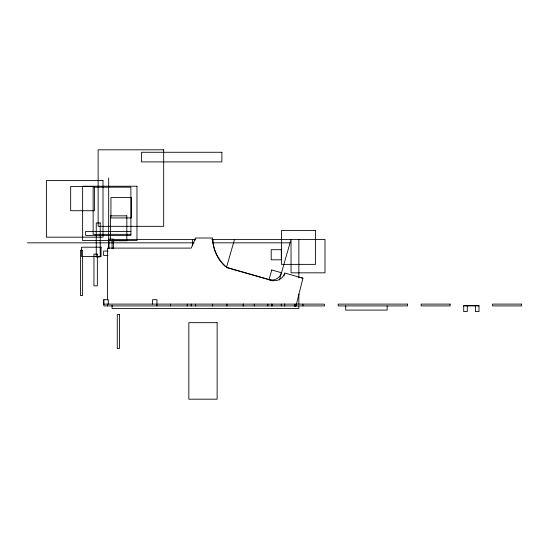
<?xml version="1.0" encoding="UTF-8"?>
<svg xmlns="http://www.w3.org/2000/svg" width="549" height="549" viewBox="0 0 549 549"><rect width="100%" height="100%" fill="white"/><g stroke="black" fill="none" stroke-linecap="round" stroke-linejoin="round"><path stroke-width="0.82" d="M271.59 305.923L271.597 304.105M283.984 276.037L284.608 273.56M234.519 239.439L226.469 267.507L273.038 280.855M279.4 280.052L291.045 239.439L291.039 272.832L325.001 272.832L325.001 239.439L211.797 239.439M130.916 231.438L85.63 231.438L85.63 235.397L130.916 235.397L130.875 187.182L93.145 187.182L93.145 234.334L130.875 234.334M195.176 239.439L112.065 239.439L112.065 248.814M27.45 242.836L194.085 242.836M212.408 242.836L290.064 242.836M108.043 251.051L103.624 251.051L103.624 255.463L108.043 255.463M103.891 304.112L324.04 304.112L324.596 304.674L324.596 305.923L103.891 305.923L103.891 299.699M463.713 305.923L478.989 305.923M301.188 277.691L302.945 278.13L295.932 306.246L294.175 305.807M302.924 278.219L284.718 272.997L284.581 273.491A10.609 10.609 0 0 1 272.091 280.415L226.95 267.473A39.473 39.473 0 0 1 212.614 238.005L195.506 238.005L191.217 248.107L107.474 248.107L107.474 299.974M475.42 305.923L475.42 311.585L478.989 311.585L478.989 305.587L463.713 305.587L463.713 311.585L467.274 311.585L467.274 305.923M387.141 305.923L387.141 310.089L345.712 310.089L345.712 305.923M302.924 304.112L302.924 305.923M298.855 239.439L298.855 277.801M298.855 294.003L298.855 304.235M298.855 305.937L298.855 308.497L112.065 308.497L112.065 305.1M296.014 304.112L296.014 305.923M294.882 304.112L294.882 305.923M284.718 304.112L284.718 305.923M284.581 304.112L284.581 305.923M281.294 304.112L281.294 305.923M272.091 304.112L272.091 305.923M267.871 304.112L267.871 305.923M254.283 304.112L254.283 305.923M243.42 304.112L243.42 305.923M243.193 304.112L243.193 305.923M226.95 304.112L226.95 305.923M212.614 304.112L212.614 305.923M195.506 304.112L195.506 305.923M194.957 239.192L194.957 240.4M192.438 239.439L192.438 245.856M191.21 304.105L191.23 305.937M187.271 304.112L187.271 305.923M170.54 304.112L170.54 305.923M156.959 305.923L156.959 299.699L152.54 299.699L152.54 304.112M113.362 248.628L113.362 239.069L108.977 239.069L108.977 248.628M108.668 177.972L108.668 248.704M108.304 304.112L108.304 299.699L103.624 299.699L103.624 304.112M107.474 304.112L107.474 305.923M225.358 266.553A37.593 37.593 0 0 1 212.82 239.439M271.776 269.984L268.989 279.695A10.108 10.108 0 0 0 281.486 272.771L271.776 269.984M163.677 149.808L98.134 149.808L98.134 226.332L163.677 226.332L163.677 149.808M221.871 152.272L141.498 152.272L141.498 161.893L221.871 161.893L221.871 152.272M103.006 180.573L46.404 180.573L46.404 237.175L103.006 237.175L103.006 180.573M136.969 186.235L82.631 186.235L82.631 240.572L136.969 240.572L136.969 186.235M94.462 186.475L70.67 186.475L70.67 210.727L94.462 210.727L94.462 186.475M131.307 197.551L110.932 197.551L110.932 217.932L131.307 217.932L131.307 197.551M126.819 215.839L110.452 215.839L110.452 240.757L126.819 240.757L126.819 215.839M100.213 222.976L96.253 222.976L96.253 256.939L100.213 256.939L100.213 222.976M315.476 230.408L281.513 230.408L281.513 264.371L315.476 264.371L315.476 230.408M101.057 247.201L81.54 247.201L81.54 256.582L101.057 256.582L101.057 247.201M281.308 249.706L271.199 249.706L271.199 259.814L281.308 259.814L281.308 249.706M82.604 250.269L80.456 250.269L80.456 295.547L82.604 295.547L82.604 250.269M97.345 254.153L93.954 254.153L93.954 285.851L97.345 285.851L97.345 254.153M407.564 304.112L338.184 304.112L338.184 305.923L407.564 305.923L407.564 304.112M450.125 304.112L421.152 304.112L421.152 305.923L450.125 305.923L450.125 304.112M521.55 304.112L492.57 304.112L492.57 305.923L521.55 305.923L521.55 304.112M119.414 314.556L117.266 314.556L117.266 348.519L119.414 348.519L119.414 314.556M217.129 322.668L188.829 322.668L188.829 399.192L217.129 399.192L217.129 322.668"/></g></svg>
